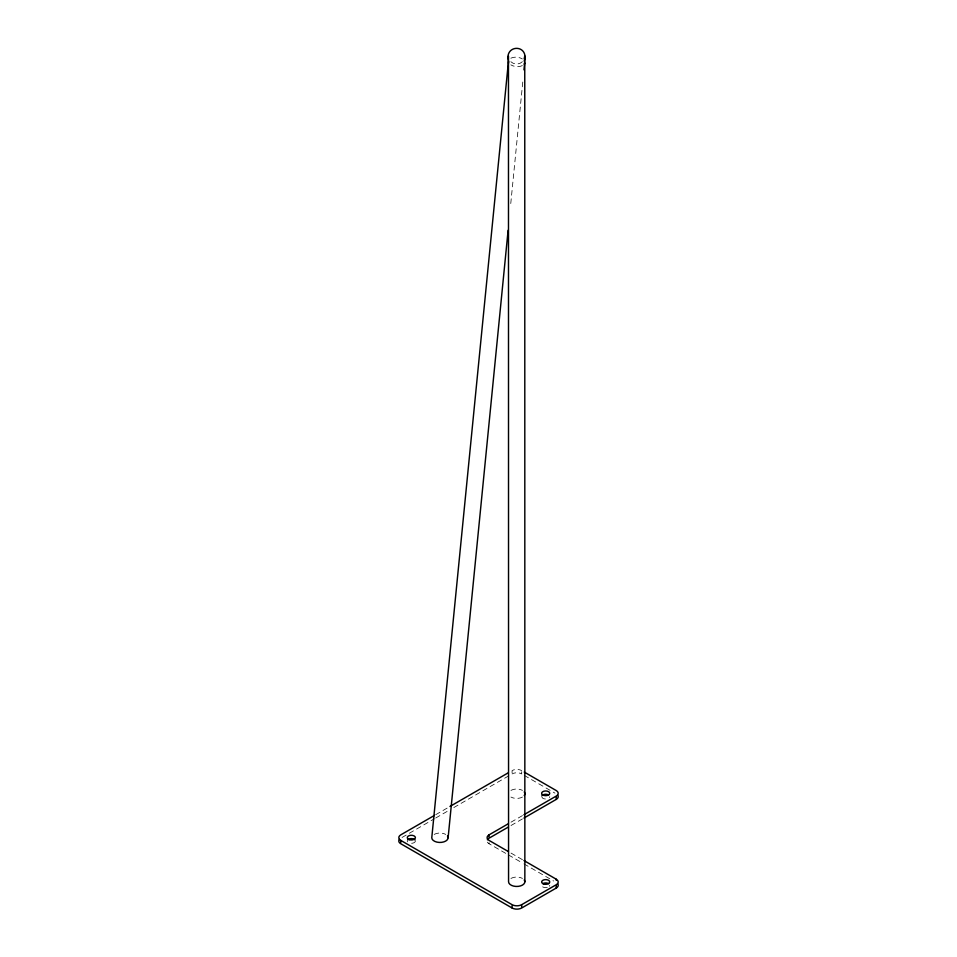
<?xml version="1.0" encoding="UTF-8"?>
<svg xmlns="http://www.w3.org/2000/svg" width="957" height="957" viewBox="0 0 957 957"><rect width="100%" height="100%" fill="white"/><g stroke="black" fill="none" stroke-linecap="round" stroke-linejoin="round"><path stroke-width="0.72" stroke-dasharray="4.79 3.59" d="M510.763 203.542L522.797 81.74M522.366 61.727C519.208 64.765 514.029 64.765 510.859 61.727M435.71 814.682L448.666 807.218M402.06 837.447L434.418 818.761M435.71 818.008L448.666 810.531M453.833 807.552L509.495 775.409M511.014 822.183L522.642 815.472M511.014 825.508L522.642 818.797M524.245 775.397L554.952 793.126M511.014 853.082L522.642 859.793M487.388 842.148A6.783 3.924 0 0 0 489.051 843.727L507.138 854.17M508.43 854.912L522.642 863.118M523.934 863.872L553.648 881.026M541.602 796.631L542.798 798.294A4.067 2.357 0 0 0 547.296 798.796M521.685 771.701L521.685 773.914A6.783 3.924 0 0 0 512.091 773.914M512.091 772.813L512.091 770.588A6.783 3.924 0 0 1 521.685 770.588M489.051 842.627L489.051 843.727M510.942 878.43A8.146 4.701 0 0 1 522.462 878.43M522.462 797.049A8.146 4.701 0 0 1 510.942 797.049M510.942 790.398A8.146 4.701 0 0 1 522.462 790.398M434.179 834.408A8.158 4.713 0 0 1 445.723 834.408M522.331 65.602A8.146 4.689 5.6 0 1 510.847 64.849M510.847 58.198A8.146 4.689 5.6 0 1 522.331 58.951M549.749 796.631A4.067 2.357 0 0 1 549.414 797.564M415.398 840.964A4.067 2.357 0 0 1 409.704 843.117M407.586 841.897A4.067 2.357 0 0 1 407.251 840.964M549.749 885.285A4.067 2.357 0 0 1 549.414 886.218M547.296 887.438A4.067 2.357 0 0 1 541.602 885.285"/><path stroke-width="1.44" d="M524.233 879.95A8.146 4.701 0 0 1 518.299 886.373A8.146 4.701 0 0 1 508.562 881.756L508.466 61.368C504.04 44.68 527.917 43.819 524.759 60.135M524.759 61.368L524.759 55.984L524.185 58.975M508.466 61.368L431.774 837.734A8.158 4.713 0 0 0 441.536 842.363A8.158 4.713 0 0 0 447.481 835.939M448.115 837.734L508.119 230.266M523.969 69.861L524.699 62.432M434.418 815.436L400.768 834.863A6.783 3.924 0 0 0 400.768 840.402L400.768 842.627M449.957 806.464L508.203 772.837M489.051 837.076L489.051 834.863L508.43 823.678M523.934 814.73L556.232 796.08A6.783 3.924 0 0 0 556.232 790.542L524.245 772.072M508.43 827.004L489.051 838.188A6.783 3.924 0 0 0 487.388 839.768M523.934 818.056L556.232 799.406A6.783 3.924 0 0 0 557.668 795.076M400.768 840.402L512.091 904.676A6.783 3.924 0 0 0 521.685 904.676L556.232 884.735A6.783 3.924 0 0 0 556.232 879.196L523.934 860.546M557.668 883.73A6.783 3.924 0 0 1 556.232 888.06L521.685 908.002A6.783 3.924 0 0 1 512.091 908.002L400.768 843.727A6.783 3.924 0 0 1 399.332 839.409M508.43 851.598L489.051 840.402A6.783 3.924 0 0 1 489.051 834.863M508.466 55.984L508.478 63.318M556.232 797.193L556.232 799.406M556.232 879.196L556.232 880.296M556.232 885.835L556.232 888.06M524.759 63.318L524.855 881.756M521.685 904.676L521.685 906.889M512.091 905.789L512.091 908.002M524.233 791.918A8.146 4.701 0 0 1 524.233 795.518M524.137 60.674A8.146 4.689 5.6 0 1 524.137 64.131M541.937 795.698A4.067 2.357 0 0 1 548.552 794.968M407.586 840.031A4.067 2.357 0 0 1 411.319 838.607A4.067 2.357 0 0 1 415.063 840.031M542.798 883.622A4.067 2.357 0 0 1 548.552 883.622M542.416 794.705A4.067 2.357 0 0 0 549.414 794.238A4.067 2.357 0 0 0 545.215 790.972A4.067 2.357 0 0 0 542.416 794.705M409.285 839.672A4.067 2.357 0 0 0 415.398 837.638A4.067 2.357 0 0 0 409.285 835.605A4.067 2.357 0 0 0 409.285 839.672M543.648 883.993A4.067 2.357 0 0 0 549.749 881.959A4.067 2.357 0 0 0 543.648 879.926A4.067 2.357 0 0 0 543.648 883.993"/></g></svg>
